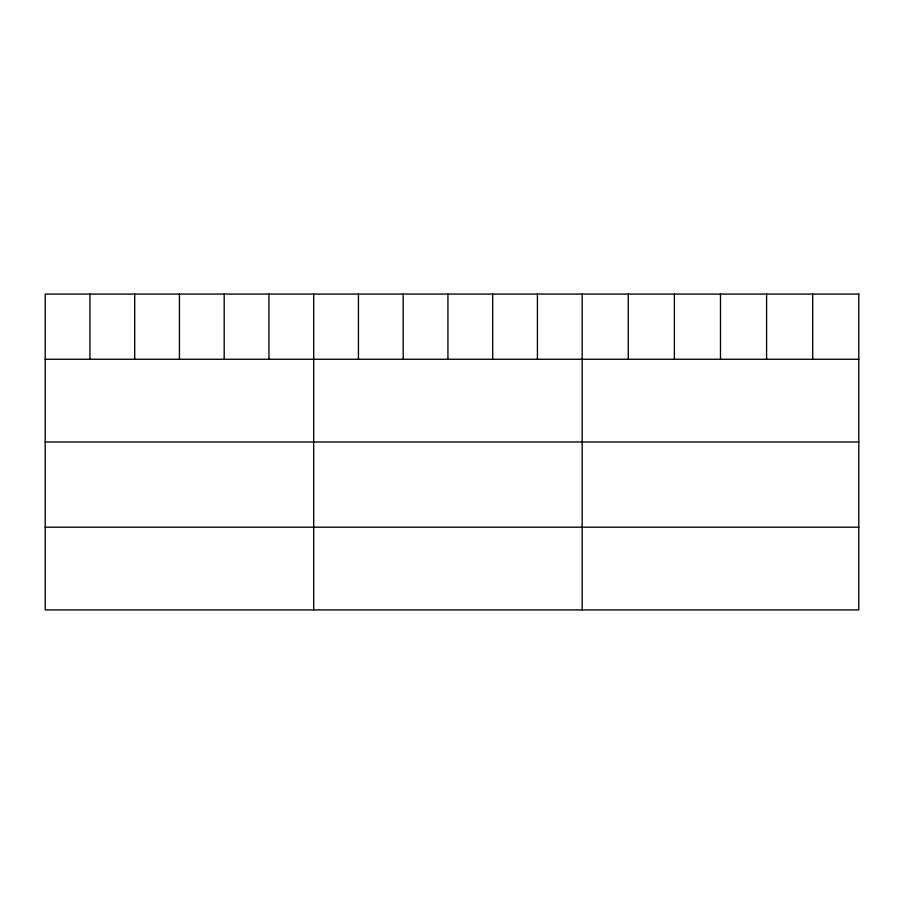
<?xml version="1.0" encoding="UTF-8"?>
<svg xmlns="http://www.w3.org/2000/svg" width="904" height="904" viewBox="0 0 904 904"><rect width="100%" height="100%" fill="white"/><g stroke="black" fill="none" stroke-linecap="round" stroke-linejoin="round"><path stroke-width="1.36" d="M45.2 359.261L858.8 359.261M45.2 441.977L858.8 441.977M45.2 527.202L858.8 527.202M812.696 294.082L812.696 359.261M766.592 294.082L766.592 359.261M720.488 294.082L720.488 359.261M674.384 294.082L674.384 359.261M628.28 294.082L628.28 359.261M582.176 294.082L582.176 609.917M537.428 294.082L537.428 359.261M492.68 294.082L492.68 359.261M447.932 294.082L447.932 359.261M403.184 294.082L403.184 359.261M358.436 294.082L358.436 359.261M313.688 294.082L313.688 609.917M268.94 294.082L268.94 359.261M224.192 294.082L224.192 359.261M179.444 294.082L179.444 359.261M134.696 294.082L134.696 359.261M89.948 294.082L89.948 359.261M858.8 294.082L45.2 294.082L45.2 609.917L858.8 609.917L858.8 294.082"/></g></svg>
